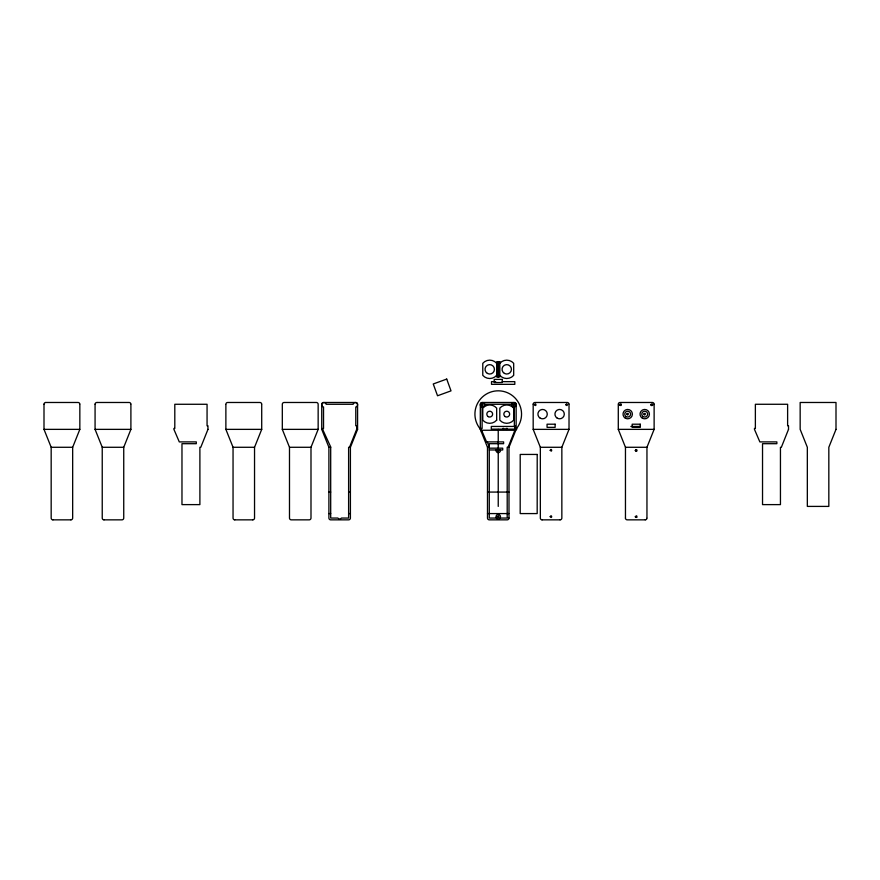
<?xml version="1.0" encoding="UTF-8"?>
<svg xmlns="http://www.w3.org/2000/svg" width="880" height="880" viewBox="0 0 880 880"><rect width="100%" height="100%" fill="white"/><g stroke="black" fill="none" stroke-linecap="round" stroke-linejoin="round"><path stroke-width="1.32" d="M52.855 519.893A1.837 1.837 0 0 1 51.172 518.023L51.172 447.282L44 429.363L44 404.261M70.95 519.849A1.793 1.793 0 0 0 72.666 518.056L72.666 447.282L79.838 429.363L79.838 404.283M103.917 519.893A1.837 1.837 0 0 1 102.234 518.023L102.234 447.282L95.073 429.363L95.073 404.261M104.082 519.849L121.913 519.849A1.793 1.793 0 0 0 123.739 518.056L123.739 447.282L130.9 429.363L130.9 404.283M234.729 519.893A1.837 1.837 0 0 1 233.046 518.023L233.046 447.282L225.874 429.363L225.874 404.69M252.824 519.849A1.793 1.793 0 0 0 254.54 518.056L254.54 447.282L261.712 429.363L261.712 404.283M542.025 519.893A1.837 1.837 0 0 1 540.342 518.023L540.342 447.282L533.181 429.363L533.181 404.261M560.131 519.849A1.793 1.793 0 0 0 561.847 518.056L561.847 447.282L569.019 429.363L569.019 404.283M625.46 518.089L625.46 447.282L618.288 429.363L618.288 404.69M654.126 404.283L654.126 429.363L646.954 447.282L646.954 517.847M497.343 450.417C497.288 449.438 498.828 449.174 499.081 450.131C497.662 447.986 496.881 453.013 499.136 450.417M310.992 447.282L318.153 429.363L318.153 404.272A1.793 1.793 0 0 0 316.36 402.479L284.108 402.479A1.793 1.793 0 0 0 282.315 404.272L282.315 429.363L289.487 447.282L289.487 518.056A1.793 1.793 0 0 0 291.28 519.849L309.199 519.849A1.793 1.793 0 0 0 310.992 518.056L310.992 447.282L289.487 447.282M349.514 447.282L356.675 429.363L356.675 425.777L355.784 425.777L355.784 407.011A2.244 2.244 0 0 0 357.555 404.69A2.244 2.244 0 0 0 355.531 402.589A2.244 2.244 0 0 0 353.144 404.272L326.161 404.272A2.244 2.244 0 0 0 323.785 402.589A2.244 2.244 0 0 0 321.75 404.69A2.244 2.244 0 0 0 323.532 407.011L323.532 428.461L322.63 428.461L322.63 429.363L330.693 446.93L330.693 518.056L337.865 518.056A2.244 2.244 0 0 0 341.451 518.056L348.612 518.056L348.612 447.282L350.405 447.282L357.577 429.363L357.577 404.272A1.793 1.793 0 0 0 355.784 402.479L323.532 402.479A1.793 1.793 0 0 0 321.739 404.272L321.739 429.363L328.9 447.282L328.9 518.056A1.793 1.793 0 0 0 330.693 519.849L348.612 519.849A1.793 1.793 0 0 0 350.405 518.056L350.405 447.282M508.09 447.282L515.262 429.363L515.262 425.777L514.36 425.777L514.36 407.011M508.992 447.282L516.153 429.363L516.153 404.272A1.793 1.793 0 0 0 514.36 402.479L482.108 402.479A1.793 1.793 0 0 0 480.315 404.272L480.315 429.363L487.487 447.282L487.487 518.056A1.793 1.793 0 0 0 489.28 519.849L507.199 519.849A1.793 1.793 0 0 0 508.992 518.056L508.992 447.282L507.199 447.282L507.199 518.056L500.027 518.056M515.306 430.001L515.284 430.034A23.309 23.309 0 0 0 514.811 397.738A23.309 23.309 0 0 0 482.416 397.001A23.309 23.309 0 0 0 480.579 429.352M481.305 431.838L482.13 431.508M645.15 519.849L627.308 519.849A1.826 1.826 0 0 1 625.416 518.089M45.782 402.479L78.045 402.479A1.793 1.793 0 0 1 79.805 403.942M495.627 381.656L491.513 381.656L491.513 384.34L514.811 384.34L514.811 381.656L502.271 381.656M535.26 402.479L567.226 402.479A1.793 1.793 0 0 1 568.986 403.942M620.378 402.479L652.333 402.479A1.793 1.793 0 0 1 654.093 403.942M97.152 402.479L129.118 402.479A1.793 1.793 0 0 1 130.878 403.942M227.964 402.479L259.919 402.479A1.793 1.793 0 0 1 261.679 403.942M484.748 404.272L511.731 404.272M630.861 426.448L640.453 426.448M44 429.363L79.838 429.363M95.073 429.363L130.9 429.363M225.874 429.363L261.712 429.363M282.315 429.363L318.153 429.363M321.739 429.363L322.63 429.363M356.675 429.363L357.577 429.363M480.315 429.363L481.217 429.363L486.585 441.903L503.613 441.903L503.613 443.696L489.28 443.696L489.28 518.056L496.441 518.056M515.262 429.363L516.153 429.363M533.181 429.363L569.019 429.363M618.288 429.363L654.126 429.363M481.602 430.254L514.899 430.254M51.172 447.282L72.666 447.282M102.234 447.282L123.739 447.282M233.046 447.282L254.54 447.282M328.9 447.282L330.693 447.282M487.487 447.282L489.28 447.282M540.342 447.282L561.847 447.282M625.46 447.282L646.954 447.282M489.28 448.173L502.711 448.173L502.711 449.966L499.015 449.966M489.28 449.966L497.464 449.966M328.9 492.074L330.693 492.074M348.612 492.074L350.405 492.074M487.487 492.074L508.992 492.074M328.9 513.579L330.693 513.579M348.612 513.579L350.405 513.579M487.487 513.579L508.992 513.579M508.178 518.056L508.981 518.056M52.987 519.849L70.84 519.849M234.861 519.849L252.714 519.849M542.168 519.849L559.999 519.849M97.075 402.479L96.855 402.479A1.793 1.793 0 0 0 95.073 404.173M487.267 441.903L489.28 446.93M498.454 361.713L498.454 376.948M498.234 429.363L498.234 506.407M498.014 361.713L498.014 376.948M482.108 407.011L482.108 428.461L481.217 428.461L481.217 429.363M533.181 404.173A1.793 1.793 0 0 1 534.886 402.479M516.857 428.901A5.61 1.551 -41.3 0 1 516.164 429.803M499.807 375.342A9.185 9.185 0 0 0 513.689 375.342L513.689 363.319A9.185 9.185 0 0 0 499.807 363.319M496.672 375.342A9.185 9.185 0 0 1 482.779 375.342L482.779 363.319A9.185 9.185 0 0 1 496.672 363.319M225.874 404.173A1.793 1.793 0 0 1 227.59 402.479M44 404.173A1.793 1.793 0 0 1 45.716 402.479M646.943 518.32A1.793 1.793 0 0 1 645.304 519.849M618.288 404.173A1.793 1.793 0 0 1 620.004 402.479M500.434 449.966A2.244 2.244 0 0 1 498.234 452.65A2.244 2.244 0 0 1 496.045 449.966M534.512 404.767C537.02 407.583 535.799 401.566 534.512 404.767M550.198 450.373C552.618 453.189 551.727 447.216 550.209 450.329M550.198 516.67C552.618 519.508 551.694 513.502 550.198 516.67M565.862 404.767C568.304 407.627 567.27 401.555 565.862 404.767M619.619 404.767C620.906 406.439 622.446 404.877 619.63 404.976C619.927 402.688 623.326 404.822 619.619 404.734M635.316 450.373C636.218 452.331 638.66 449.823 635.459 450.901C635.613 448.679 638.616 449.966 635.316 450.34M635.316 516.67C636.141 518.705 638.726 515.955 635.514 517.275C635.426 514.998 638.66 516.164 635.316 516.67M650.98 404.767C651.695 406.934 654.478 403.81 651.31 405.515C650.034 402.666 655.149 404.569 650.98 404.734M481.646 404.734C483.23 407.913 483.956 401.929 481.646 404.734M497.343 516.637C498.74 519.794 499.895 513.953 497.354 516.549M513.007 404.734C514.58 407.924 515.306 401.918 513.007 404.734M626.802 414.051C628.199 417.23 629.387 411.334 626.813 413.963M643.83 414.051C645.282 417.197 646.294 411.389 643.841 413.963M207.955 429.363L200.783 447.282L199.892 447.282L199.892 504.614L181.973 504.614L181.973 443.696L196.306 443.696L196.306 441.903L179.289 441.903L173.91 429.363L173.91 428.461L174.801 428.461L174.801 404.272L207.064 404.272L207.064 425.777L207.955 425.777L207.955 429.363M788.513 429.363L781.352 447.282L780.45 447.282L780.45 504.614L762.531 504.614L762.531 443.696L776.864 443.696L776.864 441.903L759.847 441.903L754.468 429.363L754.468 428.461L755.37 428.461L755.37 404.272L787.622 404.272L787.622 425.777L788.513 425.777L788.513 429.363M836 429.363L828.828 447.282L828.828 506.407L807.334 506.407L807.334 447.282L800.162 429.363L800.162 402.479L836 402.479L836 429.363M446.721 379.082L433.246 383.977L437.536 395.769L451.011 390.863L446.721 379.082M499.807 361.713L496.672 361.713L496.672 376.948L499.807 376.948L499.807 361.713M502.271 379.412L494.208 379.412L494.208 382.547L502.271 382.547L502.271 379.412M555.126 424.204L547.063 424.204L547.063 427.35L555.126 427.35L555.126 424.204M640.244 424.204L632.181 424.204L632.181 427.35L640.244 427.35L640.244 424.204M515.031 426.448L491.293 426.448L491.293 429.132L515.031 429.132L515.031 426.448M503.613 428.461L502.711 428.461L502.711 429.363L503.613 429.363L503.613 428.461M507.199 428.461L506.297 428.461L506.297 429.363L507.199 429.363L507.199 428.461M537.185 454.443L520.212 454.443L520.19 513.579L537.185 513.579L537.207 454.443M513.689 420.145L513.689 408.122A9.185 9.185 0 0 0 499.807 408.122L499.807 420.145A9.185 9.185 0 0 0 513.689 420.145M496.672 420.145L496.672 408.122A9.185 9.185 0 0 0 482.779 408.122L482.779 420.145A9.185 9.185 0 0 0 496.672 420.145M540.232 418.198A4.708 4.708 0 0 0 547.283 414.128A4.708 4.708 0 0 0 540.232 410.058A4.708 4.708 0 0 0 540.232 418.198M557.26 418.198A4.708 4.708 0 0 0 564.311 414.128A4.708 4.708 0 0 0 557.26 410.058A4.708 4.708 0 0 0 557.26 418.198M504.394 373.406A4.708 4.708 0 0 0 511.445 369.336A4.708 4.708 0 0 0 504.394 365.255A4.708 4.708 0 0 0 504.394 373.406M487.377 373.406A4.708 4.708 0 0 0 494.428 369.336A4.708 4.708 0 0 0 487.377 365.255A4.708 4.708 0 0 0 487.377 373.406M625.35 418.198A4.708 4.708 0 0 0 632.401 414.128A4.708 4.708 0 0 0 625.35 410.058A4.708 4.708 0 0 0 625.35 418.198M626.241 416.647A2.915 2.915 0 0 0 630.608 414.128A2.915 2.915 0 0 0 626.241 411.609A2.915 2.915 0 0 0 626.241 416.647M642.367 418.198A4.708 4.708 0 0 0 649.418 414.128A4.708 4.708 0 0 0 642.367 410.058A4.708 4.708 0 0 0 642.367 418.198M643.038 416.515A2.915 2.915 0 0 0 647.625 414.392A2.915 2.915 0 0 0 643.5 411.488A2.915 2.915 0 0 0 643.038 416.515M497.112 518.65A2.244 2.244 0 0 0 500.478 516.714A2.244 2.244 0 0 0 497.112 514.778A2.244 2.244 0 0 0 497.112 518.65M481.437 406.747A2.244 2.244 0 0 0 484.814 404.822A2.244 2.244 0 0 0 481.459 402.875A2.244 2.244 0 0 0 481.437 406.747M512.776 406.758A2.244 2.244 0 0 0 516.142 404.811A2.244 2.244 0 0 0 512.776 402.875A2.244 2.244 0 0 0 512.776 406.758M505.142 416.559A2.915 2.915 0 0 0 509.652 414.304A2.915 2.915 0 0 0 505.45 411.521A2.915 2.915 0 0 0 505.142 416.559M488.268 416.647A2.915 2.915 0 0 0 492.635 414.128A2.915 2.915 0 0 0 488.268 411.609A2.915 2.915 0 0 0 488.268 416.647"/></g></svg>
